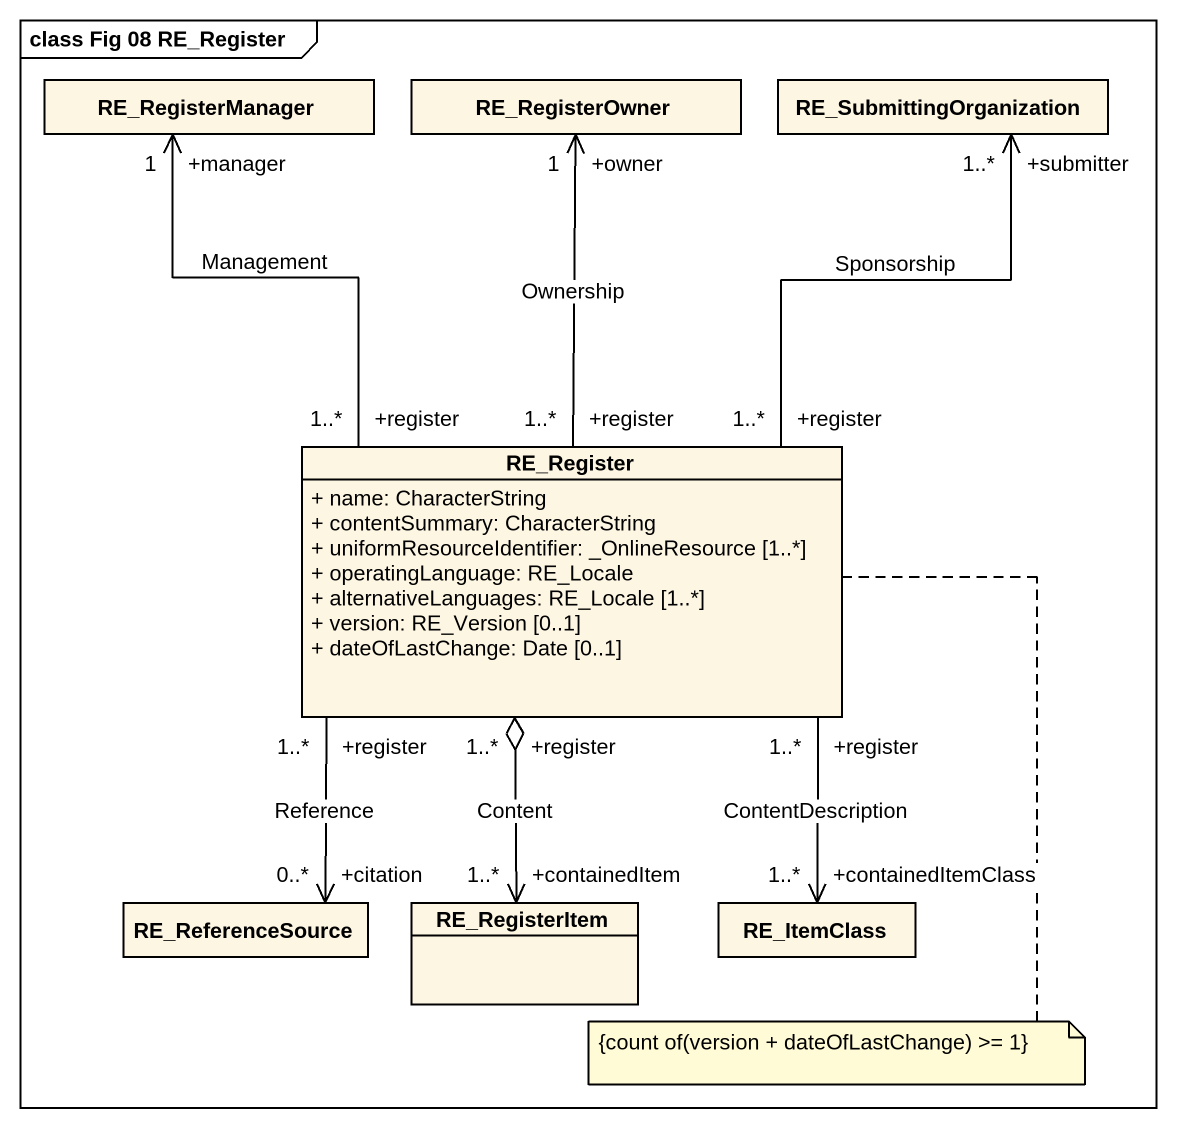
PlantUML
@startuml
mainframe class Fig 08 RE_Register
hide circle
hide empty members
skinparam classAttributeIconSize 0
class RE_RegisterManager
class RE_RegisterOwner
class RE_SubmittingOrganization
class RE_Register {
  + name: CharacterString
  + contentSummary: CharacterString
  + uniformResourceIdentifier: _OnlineResource [1..*]
  + operatingLanguage: RE_Locale
  + alternativeLanguages: RE_Locale [1..*]
  + version: RE_Version [0..1]
  + dateOfLastChange: Date [0..1]
}
class RE_ReferenceSource
class RE_RegisterItem
class RE_ItemClass
RE_Register "+register\n1..*" -up-> "+manager\n1" RE_RegisterManager : Management
RE_Register "+register\n1..*" -up-> "+owner\n1" RE_RegisterOwner : Ownership
RE_Register "+register\n1..*" -up-> "+submitter\n1..*" RE_SubmittingOrganization : Sponsorship
RE_Register "+register\n1..*" --> "+citation\n0..*" RE_ReferenceSource : Reference
RE_Register "+register\n1..*" o--> "+containedItem\n1..*" RE_RegisterItem : Content
RE_Register "+register\n1..*" --> "+containedItemClass\n1..*" RE_ItemClass : ContentDescription
note bottom of RE_Register : {count of(version + dateOfLastChange) >= 1}
@enduml
